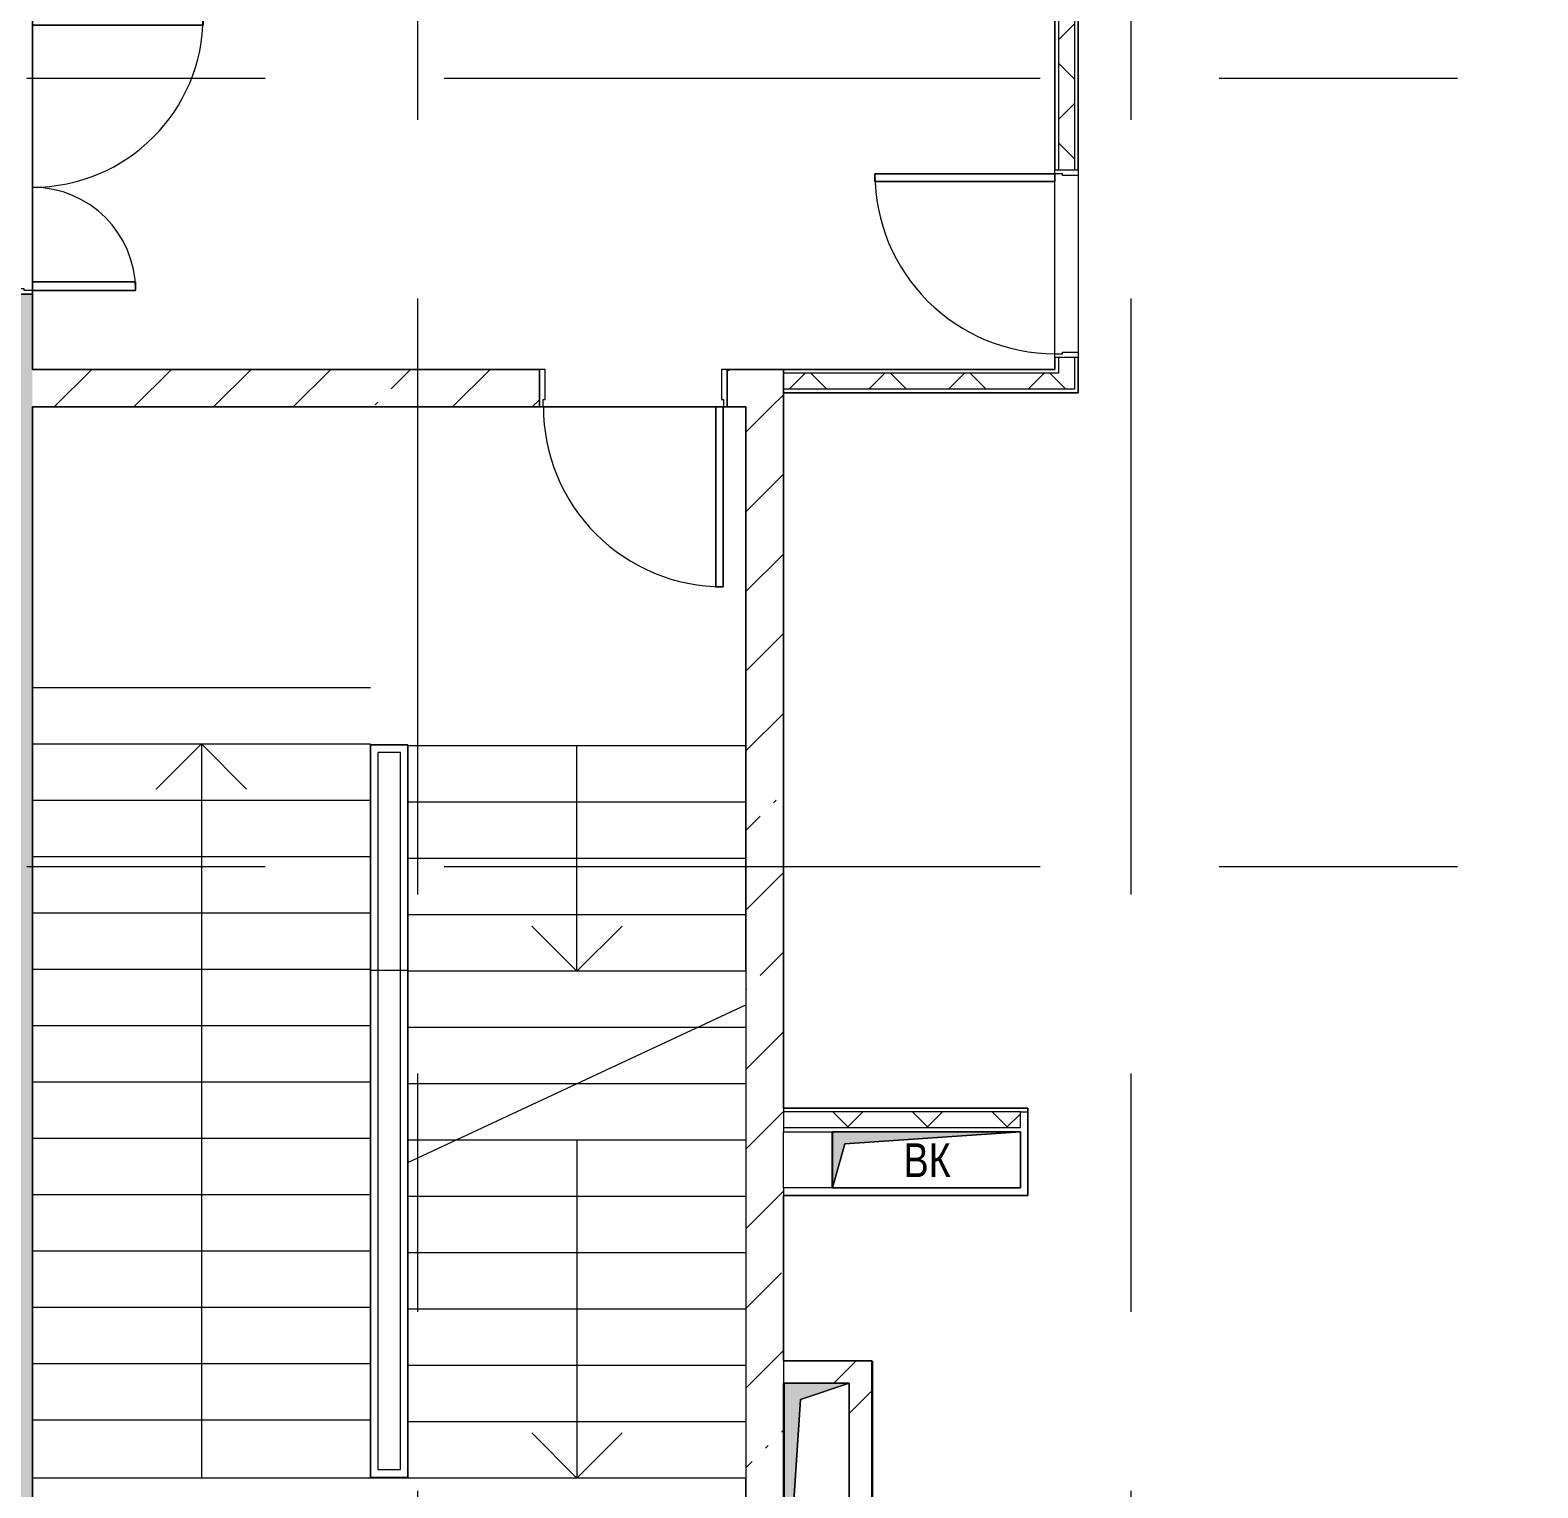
# Model space of a CAD drawing. Header units: millimetres. Extents: x 48966 to 155647, y -43515 to 26217.
# Drawn here: x 104469 to 112499, y -27590 to -19826 of the extents above; entities that cross this region are included whole.
import ezdxf

# ---------------------------------------------------------------- set-up
doc = ezdxf.new("R2010")
doc.units = ezdxf.units.MM
doc.linetypes.add('Осевые', pattern=[6350, 1270, -952.5, 3175, -952.5])
for name, color, linetype, lineweight in [('Двери', 7, 'Continuous', 9), ('Каркас_Импост', 7, 'Continuous', 9), ('Контуры', 7, 'Continuous', 9), ('Линии подступенков-1', 7, 'Continuous', 9), ('Линии свеса', 7, 'Continuous', 9), ('Марки вырезов', 7, 'Continuous', 9), ('Обобщенные модели', 7, 'Continuous', 9), ('Общие ребра', 7, 'Continuous', 9), ('Оси-2', 7, 'Осевые', 9), ('Панель', 7, 'Continuous', 9), ('Перекрытия', 7, 'Continuous', 9), ('Стены-1', 7, 'Continuous', 18), ('Типовые аннотации', 7, 'Continuous', 9), ('Черная _1 сплошная', 7, 'Continuous', 9), ('Штриховка разреза-1', 7, 'Continuous', 9), ('Элементы узлов', 7, 'Continuous', 9), ('Элементы узлов-1', 7, 'Continuous', 5)]:
    doc.layers.add(name, color=color, linetype=linetype, lineweight=lineweight)
doc.layers.add('Обобщенные модели-2', color=7, linetype='Continuous', lineweight=9, true_color=0xffbc79)
doc.styles.add('Arial', font='Arial.ttf', dxfattribs={"width": 0.8, "height": 180})
pattern_1 = [(45, (0, 0), (-502.8943, 502.8943), []), (45, (0, 762), (-502.8943, 502.8943), [])]
pattern_2 = [(45, (0, 0), (-212.132, 212.132), []), (135, (0, 0), (-212.132, -212.132), [])]
pattern_3 = [(45, (0, 0), (-424.264, 424.264), [600, -100, 20, -100]), (45, (0, 424), (-424.264, 424.264), [])]

# ---------------------------------------------------------------- blocks, each defined once
blk = doc.blocks.new('Дверь - Однопольная - ДВ1_21х10-6240621-План 5-го этажа на отм_ _12_600')
at = {"layer": 'Двери'}
for p, q in [((-439, 1058), (-479, 1058)), ((-479, 1058), (-479, 100)), ((-439, 100), (-439, 1058)), ((-479, 100), (-439, 100))]:
    blk.add_line(p, q, dxfattribs=at)
blk.add_arc((-479, 100), 958, 360, 90, dxfattribs=at)
at = {"layer": 'Каркас_Импост'}
for p, q in [((-480, 100), (-500, 100)), ((-500, 100), (-500, -100)), ((-480, 60), (-480, 100)), ((500, 100), (480, 100)), ((480, 100), (480, 60)), ((500, -100), (500, 100)), ((-470, 60), (-480, 60)), ((-470, -100), (-470, 60)), ((480, 60), (470, 60)), ((470, 60), (470, -100)), ((-500, -100), (-470, -100)), ((470, -100), (500, -100))]:
    blk.add_line(p, q, dxfattribs=at)
at = {"layer": 'Панель'}
for p, q in [((-479, 1058), (-439, 1058)), ((-479, 100), (-479, 1058)), ((-439, 1058), (-439, 100)), ((-439, 100), (-479, 100))]:
    blk.add_line(p, q, dxfattribs=at)
blk = doc.blocks.new('170_ОтверстиеПрямоугольноеВертикальное - 170_ОтверстиеПрямоугольноеВертикальное-5689262-План 5-го этажа на отм_ _12_600')
at = {"layer": 'Обобщенные модели'}
for p, q in [((-500, -150), (-500, 150)), ((-500, 150), (500, 150)), ((500, 150), (500, -150)), ((500, -150), (-500, -150))]:
    blk.add_line(p, q, dxfattribs=at)
blk = doc.blocks.new('170_ОтверстиеПрямоугольноеВертикальное - 170_ОтверстиеПрямоугольноеВертикальное-5689286-План 5-го этажа на отм_ _12_600')
at = {"layer": 'Обобщенные модели'}
for p, q in [((-173.7, -700), (-173.7, 700)), ((-173.7, 700), (173.7, 700)), ((173.7, 700), (173.7, -700)), ((173.7, -700), (-173.7, -700))]:
    blk.add_line(p, q, dxfattribs=at)
blk = doc.blocks.new('Дверь - Полуторная_001 - ДВ20_21-15-6256090-План 5-го этажа на отм_ _12_600')
at = {"layer": 'Двери'}
for p, q in [((-684, 1059), (-729, 1059)), ((-729, 1059), (-729, 150)), ((-684, 150), (-684, 1059)), ((684, 150), (684, 699)), ((684, 699), (729, 699)), ((729, 699), (729, 150)), ((-729, 150), (-684, 150)), ((729, 150), (684, 150))]:
    blk.add_line(p, q, dxfattribs=at)
for centre, radius, start, end in [((-729, 150), 909, 360, 90), ((729, 150), 549, 90, 180)]:
    blk.add_arc(centre, radius, start, end, dxfattribs=at)
at = {"layer": 'Каркас_Импост'}
for p, q in [((-730, 150), (-750, 150)), ((-750, 150), (-750, -150)), ((-730, 105), (-730, 150)), ((-720, 105), (-730, 105)), ((-720, -150), (-720, 105)), ((730, 105), (720, 105)), ((720, 105), (720, -150)), ((750, 150), (730, 150)), ((730, 150), (730, 105)), ((750, -150), (750, 150)), ((-750, -150), (-720, -150)), ((720, -150), (750, -150))]:
    blk.add_line(p, q, dxfattribs=at)
at = {"layer": 'Панель'}
for p, q in [((-729, 1059), (-684, 1059)), ((-729, 150), (-729, 1059)), ((-684, 1059), (-684, 150)), ((684, 699), (684, 150)), ((729, 699), (684, 699)), ((729, 150), (729, 699)), ((-684, 150), (-729, 150)), ((684, 150), (729, 150))]:
    blk.add_line(p, q, dxfattribs=at)
blk = doc.blocks.new('Дверь - Однопольная - ДВ14__21х10-6804469-План 5-го этажа на отм_ _12_600')
at = {"layer": 'Двери'}
for p, q in [((-479, -62.5), (-439, -62.5)), ((-479, -1020.5), (-479, -62.5)), ((-439, -62.5), (-439, -1020.5)), ((-439, -1020.5), (-479, -1020.5))]:
    blk.add_line(p, q, dxfattribs=at)
blk.add_arc((-479, -62.5), 958, 270, 0, dxfattribs=at)
at = {"layer": 'Каркас_Импост'}
for p, q in [((-500, 62.5), (-470, 62.5)), ((-500, -62.5), (-500, 62.5)), ((-470, 62.5), (-470, -22.5)), ((470, 62.5), (500, 62.5)), ((470, -22.5), (470, 62.5)), ((500, 62.5), (500, -62.5)), ((-480, -62.5), (-500, -62.5)), ((-480, -22.5), (-480, -62.5)), ((-470, -22.5), (-480, -22.5)), ((480, -22.5), (470, -22.5)), ((480, -62.5), (480, -22.5)), ((500, -62.5), (480, -62.5))]:
    blk.add_line(p, q, dxfattribs=at)
at = {"layer": 'Панель'}
for p, q in [((-439, -62.5), (-479, -62.5)), ((-479, -62.5), (-479, -1020.5)), ((-439, -1020.5), (-439, -62.5)), ((-479, -1020.5), (-439, -1020.5))]:
    blk.add_line(p, q, dxfattribs=at)

msp = doc.modelspace()

# ---------------------------------------------------------------- hatches: boundary and pattern name
at = {"layer": 'Штриховка разреза-1'}
h = msp.add_hatch(dxfattribs=at)
h.set_pattern_fill('FP_2', color=256, style=0, pattern_type=2)
h.set_pattern_definition(pattern_3)
h.paths.add_polyline_path([(104181.6, -31381.9), (104481.6, -31381.9), (104481.6, -30957.9), (104181.6, -30957.9), (104181.6, -31380.9)], flags=0)
h.paths.add_polyline_path([(104181.6, -29957.9), (104481.6, -29957.9), (104481.6, -21232.9), (104181.6, -21232.9), (104181.6, -29890.4)], flags=0)
h.paths.add_polyline_path([(104181.6, -19732.9), (104481.6, -19732.9), (104481.6, 9367.1), (104181.6, 9367.1), (104181.6, -18952.3)], flags=0)
h.paths.add_polyline_path([(104181.6, 10867.1), (104481.6, 10867.1), (104481.6, 23867.1), (104181.6, 23867.1), (104181.6, 11567.1)], flags=0)
h = msp.add_hatch(dxfattribs=at)
h.set_pattern_fill('FP_3', color=256, style=0, pattern_type=2)
h.set_pattern_definition(pattern_2)
h.paths.add_polyline_path([(110031.6, -21652.9), (110031.6, -21570.4), (109946.6, -21570.4), (109946.6, -21652.9)], flags=0)
h.paths.add_polyline_path([(110031.6, -20570.4), (110031.6, -18837.9), (109946.6, -18837.9), (109946.6, -20570.4)], flags=0)
h = msp.add_hatch(dxfattribs=at)
h.set_pattern_fill('FP_2', color=256, style=0, pattern_type=2)
h.set_pattern_definition(pattern_3)
h.paths.add_polyline_path([(108227.2, -21832.9), (108481.6, -21832.9), (108481.6, -21632.9), (108181.6, -21632.9), (108181.6, -21832.9)], flags=0)
h.paths.add_polyline_path([(107181.6, -21832.9), (107181.6, -21632.9), (104481.6, -21632.9), (104483.6, -21832.9), (104895.4, -21832.9)], flags=0)
h = msp.add_hatch(dxfattribs=at)
h.set_pattern_fill('FP_3', color=256, style=0, pattern_type=2)
h.set_pattern_definition(pattern_2)
h.paths.add_polyline_path([(109893, -21737.9), (110031.6, -21737.9), (110031.6, -21652.9), (108481.6, -21652.9), (108481.6, -21737.9)], flags=0)
h = msp.add_hatch(dxfattribs=at)
h.set_pattern_fill('FP_2', color=256, style=0, pattern_type=2)
h.set_pattern_definition(pattern_3)
h.paths.add_polyline_path([(108481.6, -29332.9), (108481.6, -21832.9), (108281.6, -21832.9), (108281.6, -29332.9)], flags=0)
h = msp.add_hatch(dxfattribs=at)
h.set_pattern_fill('FP_3', color=256, style=0, pattern_type=2)
h.set_pattern_definition(pattern_2)
h.paths.add_polyline_path([(108481.6, -25672.9), (109742.9, -25672.9), (109742.9, -25587.9), (108481.6, -25587.9)], flags=0)
h = msp.add_hatch(dxfattribs=at)
h.set_pattern_fill('FP_4', color=256, style=0, pattern_type=2)
h.set_pattern_definition(pattern_1)
h.paths.add_polyline_path([(108831.5, -27032.7), (108951.5, -27032.7), (108951.5, -26912.7), (108481.6, -26912.7), (108481.6, -27032.7)], flags=0)
h = msp.add_hatch(dxfattribs=at)
h.set_pattern_fill('FP_4', color=256, style=0, pattern_type=2)
h.set_pattern_definition(pattern_1)
h.paths.add_polyline_path([(108951.5, -28432.7), (108951.5, -27032.7), (108831.5, -27032.7), (108831.5, -28432.7)], flags=0)
at = {"layer": 'Элементы узлов-1'}
for points in [[(108742.9, -25992.9), (108807.9, -25757.9), (109733.4, -25692.9), (108742.9, -25692.9)], [(108484.2, -28432.7), (108571.6, -27120.1), (108831.5, -27032.7), (108484.2, -27032.7), (108484.2, -28085.4)]]:
    msp.add_hatch(color=256, dxfattribs=at).paths.add_polyline_path(points, flags=0)

# ---------------------------------------------------------------- linework, layer by layer
at = {"layer": 'Контуры'}
for p, q in [((104481.6, -21832.9), (104481.6, -23327.5)), ((108281.6, -21832.9), (104481.6, -21832.9)), ((104481.6, -21832.9), (104481.6, -23327.5)), ((108281.6, -21832.9), (104481.6, -21832.9)), ((104481.6, -21832.9), (104481.6, -23327.5)), ((108281.6, -21832.9), (104481.6, -21832.9)), ((104481.6, -21832.9), (104481.6, -23632.9)), ((108281.6, -21832.9), (104481.6, -21832.9)), ((108281.6, -23637.9), (108281.6, -21832.9)), ((108281.6, -23637.9), (108281.6, -21832.9)), ((108281.6, -23637.9), (108281.6, -21832.9)), ((108281.6, -23637.9), (108281.6, -21832.9)), ((104481.6, -23032.9), (104481.6, -24832.9)), ((108281.6, -24837.9), (108281.6, -23032.9)), ((104481.6, -23327.9), (106281.6, -23327.9)), ((104481.6, -23327.9), (106281.6, -23327.9)), ((104481.6, -27227.9), (104481.6, -23327.9)), ((104481.6, -27227.9), (104481.6, -23327.9)), ((104481.6, -27227.9), (104481.6, -23327.9)), ((104481.6, -27532.9), (104481.6, -23632.9)), ((106281.6, -23632.9), (106481.6, -23632.9)), ((106281.6, -27532.9), (106281.6, -23632.9)), ((106481.6, -23632.9), (106481.6, -23637.9)), ((108281.6, -23637.9), (106481.6, -23637.9)), ((108281.6, -23637.9), (106481.6, -23637.9)), ((108281.6, -23637.9), (106481.6, -23637.9)), ((108281.6, -23637.9), (106481.6, -23637.9)), ((106481.6, -23637.9), (106481.6, -25857.6)), ((106481.6, -23637.9), (106481.6, -27537.9)), ((106481.6, -23637.9), (106481.6, -27537.9)), ((106481.6, -23637.9), (106481.6, -27537.9)), ((108281.6, -23637.9), (108281.6, -25018.2)), ((108281.6, -23637.9), (108281.6, -27537.9)), ((108281.6, -23637.9), (108281.6, -27537.9)), ((108281.6, -23637.9), (108281.6, -27537.9)), ((104481.6, -29332.9), (104481.6, -24832.9)), ((106281.6, -24832.9), (106481.6, -24832.9)), ((106281.6, -27537.9), (106281.6, -24832.9)), ((106481.6, -24832.9), (106481.6, -24837.9)), ((108281.6, -24837.9), (106481.6, -24837.9)), ((106481.6, -24837.9), (106481.6, -27537.9)), ((108281.6, -24837.9), (108281.6, -27537.9)), ((104481.6, -27227.9), (104481.6, -29332.9)), ((104481.6, -27227.9), (104481.6, -29332.9)), ((104481.6, -27227.9), (104481.6, -29332.9)), ((104481.6, -27227.9), (106281.6, -27227.9)), ((104481.6, -27227.9), (106281.6, -27227.9)), ((104481.6, -27227.9), (106281.6, -27227.9)), ((104481.6, -27532.9), (104481.6, -29332.9)), ((106281.6, -27537.9), (106281.6, -27532.9)), ((106481.6, -27537.9), (106281.6, -27537.9)), ((108281.6, -27537.9), (106481.6, -27537.9)), ((108281.6, -27537.9), (106481.6, -27537.9)), ((108281.6, -29332.9), (108281.6, -27537.9)), ((108281.6, -29332.9), (108281.6, -27537.9)), ((108281.6, -29332.9), (108281.6, -27537.9)), ((108281.6, -29332.9), (108281.6, -27537.9))]:
    msp.add_line(p, q, dxfattribs=at)
at = {"layer": 'Линии подступенков-1'}
for p, q in [((104481.6, -23327.9), (106281.6, -23327.9)), ((104481.6, -23327.9), (106281.6, -23327.9)), ((104481.6, -23627.9), (106281.6, -23627.9)), ((104481.6, -23627.9), (106281.6, -23627.9)), ((104481.6, -23627.9), (106281.6, -23627.9)), ((108281.6, -23637.9), (106481.6, -23637.9)), ((108281.6, -23637.9), (106481.6, -23637.9)), ((108281.6, -23637.9), (106481.6, -23637.9)), ((108281.6, -23637.9), (106481.6, -23637.9)), ((104481.6, -23927.9), (106281.6, -23927.9)), ((104481.6, -23927.9), (106281.6, -23927.9)), ((104481.6, -23927.9), (106281.6, -23927.9)), ((108281.6, -23937.9), (106481.6, -23937.9)), ((108281.6, -23937.9), (106481.6, -23937.9)), ((108281.6, -23937.9), (106481.6, -23937.9)), ((108281.6, -23937.9), (106481.6, -23937.9)), ((104481.6, -24227.9), (106281.6, -24227.9)), ((104481.6, -24227.9), (106281.6, -24227.9)), ((104481.6, -24227.9), (106281.6, -24227.9)), ((108281.6, -24237.9), (106481.6, -24237.9)), ((108281.6, -24237.9), (106481.6, -24237.9)), ((108281.6, -24237.9), (106481.6, -24237.9)), ((108281.6, -24237.9), (106481.6, -24237.9)), ((104481.6, -24527.9), (106281.6, -24527.9)), ((104481.6, -24527.9), (106281.6, -24527.9)), ((104481.6, -24527.9), (106281.6, -24527.9)), ((108281.6, -24537.9), (106481.6, -24537.9)), ((108281.6, -24537.9), (106481.6, -24537.9)), ((108281.6, -24537.9), (106481.6, -24537.9)), ((108281.6, -24537.9), (106481.6, -24537.9)), ((104481.6, -24827.9), (106281.6, -24827.9)), ((104481.6, -24827.9), (106281.6, -24827.9)), ((104481.6, -24827.9), (106281.6, -24827.9)), ((108281.6, -24837.9), (106481.6, -24837.9)), ((108281.6, -24837.9), (106481.6, -24837.9)), ((108281.6, -24837.9), (106481.6, -24837.9)), ((108281.6, -24837.9), (106481.6, -24837.9)), ((108281.6, -24837.9), (106481.6, -24837.9)), ((104481.6, -25127.9), (106281.6, -25127.9)), ((104481.6, -25127.9), (106281.6, -25127.9)), ((104481.6, -25127.9), (106281.6, -25127.9)), ((108025, -25137.9), (106481.6, -25137.9)), ((108281.6, -25137.9), (106481.6, -25137.9)), ((108281.6, -25137.9), (106481.6, -25137.9)), ((108281.6, -25137.9), (106481.6, -25137.9)), ((108281.6, -25137.9), (106481.6, -25137.9)), ((104481.6, -25427.9), (106281.6, -25427.9)), ((104481.6, -25427.9), (106281.6, -25427.9)), ((104481.6, -25427.9), (106281.6, -25427.9)), ((107381.6, -25437.9), (106481.6, -25437.9)), ((108281.6, -25437.9), (106481.6, -25437.9)), ((108281.6, -25437.9), (106481.6, -25437.9)), ((108281.6, -25437.9), (106481.6, -25437.9)), ((108281.6, -25437.9), (106481.6, -25437.9)), ((104481.6, -25727.9), (106281.6, -25727.9)), ((104481.6, -25727.9), (106281.6, -25727.9)), ((104481.6, -25727.9), (106281.6, -25727.9)), ((106738.3, -25737.9), (106481.6, -25737.9)), ((108281.6, -25737.9), (106481.6, -25737.9)), ((108281.6, -25737.9), (106481.6, -25737.9)), ((108281.6, -25737.9), (106481.6, -25737.9)), ((108281.6, -25737.9), (106481.6, -25737.9)), ((104481.6, -26027.9), (106281.6, -26027.9)), ((104481.6, -26027.9), (106281.6, -26027.9)), ((104481.6, -26027.9), (106281.6, -26027.9)), ((108281.6, -26037.9), (106481.6, -26037.9)), ((108281.6, -26037.9), (106481.6, -26037.9)), ((108281.6, -26037.9), (106481.6, -26037.9)), ((108281.6, -26037.9), (106481.6, -26037.9)), ((104481.6, -26327.9), (106281.6, -26327.9)), ((104481.6, -26327.9), (106281.6, -26327.9)), ((104481.6, -26327.9), (106281.6, -26327.9)), ((108281.6, -26337.9), (106481.6, -26337.9)), ((108281.6, -26337.9), (106481.6, -26337.9)), ((108281.6, -26337.9), (106481.6, -26337.9)), ((108281.6, -26337.9), (106481.6, -26337.9)), ((104481.6, -26627.9), (106281.6, -26627.9)), ((104481.6, -26627.9), (106281.6, -26627.9)), ((104481.6, -26627.9), (106281.6, -26627.9)), ((108281.6, -26637.9), (106481.6, -26637.9)), ((108281.6, -26637.9), (106481.6, -26637.9)), ((108281.6, -26637.9), (106481.6, -26637.9)), ((108281.6, -26637.9), (106481.6, -26637.9)), ((104481.6, -26927.9), (106281.6, -26927.9)), ((104481.6, -26927.9), (106281.6, -26927.9)), ((104481.6, -26927.9), (106281.6, -26927.9)), ((108281.6, -26937.9), (106481.6, -26937.9)), ((108281.6, -26937.9), (106481.6, -26937.9)), ((108281.6, -26937.9), (106481.6, -26937.9)), ((108281.6, -26937.9), (106481.6, -26937.9)), ((104481.6, -27227.9), (106281.6, -27227.9)), ((104481.6, -27227.9), (106281.6, -27227.9)), ((104481.6, -27227.9), (106281.6, -27227.9)), ((108281.6, -27237.9), (106481.6, -27237.9)), ((108281.6, -27237.9), (106481.6, -27237.9)), ((108281.6, -27237.9), (106481.6, -27237.9)), ((108281.6, -27237.9), (106481.6, -27237.9)), ((108281.6, -27537.9), (106481.6, -27537.9)), ((108281.6, -27537.9), (106481.6, -27537.9)), ((108281.6, -27537.9), (106481.6, -27537.9)), ((108281.6, -27537.9), (106481.6, -27537.9))]:
    msp.add_line(p, q, dxfattribs=at)
at = {"layer": 'Линии свеса'}
for p, q in [((104481.6, -23627.9), (106281.6, -23627.9)), ((104481.6, -23627.9), (106281.6, -23627.9)), ((104481.6, -23627.9), (106281.6, -23627.9)), ((104481.6, -23927.9), (106281.6, -23927.9)), ((104481.6, -23927.9), (106281.6, -23927.9)), ((104481.6, -23927.9), (106281.6, -23927.9)), ((108281.6, -23937.9), (106481.6, -23937.9)), ((108281.6, -23937.9), (106481.6, -23937.9)), ((108281.6, -23937.9), (106481.6, -23937.9)), ((108281.6, -23937.9), (106481.6, -23937.9)), ((104481.6, -24227.9), (106281.6, -24227.9)), ((104481.6, -24227.9), (106281.6, -24227.9)), ((104481.6, -24227.9), (106281.6, -24227.9)), ((108281.6, -24237.9), (106481.6, -24237.9)), ((108281.6, -24237.9), (106481.6, -24237.9)), ((108281.6, -24237.9), (106481.6, -24237.9)), ((108281.6, -24237.9), (106481.6, -24237.9)), ((104481.6, -24527.9), (106281.6, -24527.9)), ((104481.6, -24527.9), (106281.6, -24527.9)), ((104481.6, -24527.9), (106281.6, -24527.9)), ((108281.6, -24537.9), (106481.6, -24537.9)), ((108281.6, -24537.9), (106481.6, -24537.9)), ((108281.6, -24537.9), (106481.6, -24537.9)), ((108281.6, -24537.9), (106481.6, -24537.9)), ((104481.6, -24827.9), (106281.6, -24827.9)), ((104481.6, -24827.9), (106281.6, -24827.9)), ((104481.6, -24827.9), (106281.6, -24827.9)), ((108281.6, -24837.9), (106481.6, -24837.9)), ((108281.6, -24837.9), (106481.6, -24837.9)), ((108281.6, -24837.9), (106481.6, -24837.9)), ((108281.6, -24837.9), (106481.6, -24837.9)), ((104481.6, -25127.9), (106281.6, -25127.9)), ((104481.6, -25127.9), (106281.6, -25127.9)), ((104481.6, -25127.9), (106281.6, -25127.9)), ((108025, -25137.9), (106481.6, -25137.9)), ((108281.6, -25137.9), (106481.6, -25137.9)), ((108281.6, -25137.9), (106481.6, -25137.9)), ((108281.6, -25137.9), (106481.6, -25137.9)), ((108281.6, -25137.9), (106481.6, -25137.9)), ((104481.6, -25427.9), (106281.6, -25427.9)), ((104481.6, -25427.9), (106281.6, -25427.9)), ((104481.6, -25427.9), (106281.6, -25427.9)), ((107381.6, -25437.9), (106481.6, -25437.9)), ((108281.6, -25437.9), (106481.6, -25437.9)), ((108281.6, -25437.9), (106481.6, -25437.9)), ((108281.6, -25437.9), (106481.6, -25437.9)), ((108281.6, -25437.9), (106481.6, -25437.9)), ((104481.6, -25727.9), (106281.6, -25727.9)), ((104481.6, -25727.9), (106281.6, -25727.9)), ((104481.6, -25727.9), (106281.6, -25727.9)), ((106738.3, -25737.9), (106481.6, -25737.9)), ((108281.6, -25737.9), (106481.6, -25737.9)), ((108281.6, -25737.9), (106481.6, -25737.9)), ((108281.6, -25737.9), (106481.6, -25737.9)), ((108281.6, -25737.9), (106481.6, -25737.9)), ((104481.6, -26027.9), (106281.6, -26027.9)), ((104481.6, -26027.9), (106281.6, -26027.9)), ((104481.6, -26027.9), (106281.6, -26027.9)), ((108281.6, -26037.9), (106481.6, -26037.9)), ((108281.6, -26037.9), (106481.6, -26037.9)), ((108281.6, -26037.9), (106481.6, -26037.9)), ((108281.6, -26037.9), (106481.6, -26037.9)), ((104481.6, -26327.9), (106281.6, -26327.9)), ((104481.6, -26327.9), (106281.6, -26327.9)), ((104481.6, -26327.9), (106281.6, -26327.9)), ((108281.6, -26337.9), (106481.6, -26337.9)), ((108281.6, -26337.9), (106481.6, -26337.9)), ((108281.6, -26337.9), (106481.6, -26337.9)), ((108281.6, -26337.9), (106481.6, -26337.9)), ((104481.6, -26627.9), (106281.6, -26627.9)), ((104481.6, -26627.9), (106281.6, -26627.9)), ((104481.6, -26627.9), (106281.6, -26627.9)), ((108281.6, -26637.9), (106481.6, -26637.9)), ((108281.6, -26637.9), (106481.6, -26637.9)), ((108281.6, -26637.9), (106481.6, -26637.9)), ((108281.6, -26637.9), (106481.6, -26637.9)), ((104481.6, -26927.9), (106281.6, -26927.9)), ((104481.6, -26927.9), (106281.6, -26927.9)), ((104481.6, -26927.9), (106281.6, -26927.9)), ((108281.6, -26937.9), (106481.6, -26937.9)), ((108281.6, -26937.9), (106481.6, -26937.9)), ((108281.6, -26937.9), (106481.6, -26937.9)), ((108281.6, -26937.9), (106481.6, -26937.9)), ((108281.6, -27237.9), (106481.6, -27237.9)), ((108281.6, -27237.9), (106481.6, -27237.9)), ((108281.6, -27237.9), (106481.6, -27237.9)), ((108281.6, -27237.9), (106481.6, -27237.9))]:
    msp.add_line(p, q, dxfattribs=at)
at = {"layer": 'Марки вырезов'}
msp.add_line((106481.6, -25857.6), (108281.6, -25018.2), dxfattribs=at)
at = {"layer": 'Обобщенные модели-2'}
for p, q in [((109740.3, -25692.9), (108742.9, -25692.9)), ((108742.9, -25692.9), (108742.9, -25992.9)), ((108742.9, -25992.9), (109740.3, -25992.9)), ((108484.2, -27032.9), (108484.2, -28432.7))]:
    msp.add_line(p, q, dxfattribs=at)
at = {"layer": 'Общие ребра'}
for p, q in [((109926.6, -18857.9), (109926.6, -20570.4)), ((109946.6, -18857.9), (109946.6, -20570.4)), ((110031.6, -18857.9), (110031.6, -20570.4)), ((110051.6, -20570.4), (110051.6, -18859.9)), ((109926.6, -21570.4), (109926.6, -21630.9)), ((109946.6, -21570.4), (109946.6, -21632.9)), ((110031.6, -21570.4), (110031.6, -21632.9)), ((110051.6, -21632.9), (110051.6, -21570.4)), ((107181.6, -21632.9), (104484, -21632.9)), ((108481.6, -21632.9), (108181.6, -21632.9)), ((108481.6, -21652.9), (108481.6, -21632.9)), ((108481.6, -21632.9), (108481.6, -21652.9)), ((108481.6, -21737.9), (108481.6, -21652.9)), ((109946.6, -21652.9), (108481.6, -21652.9)), ((108481.6, -21652.9), (108481.6, -21737.9)), ((109946.6, -21632.9), (109946.6, -21652.9)), ((110031.6, -21632.9), (110031.6, -21652.9)), ((110031.6, -21652.9), (110031.6, -21737.9)), ((110051.6, -21737.9), (110051.6, -21632.9)), ((108481.6, -21757.9), (108481.6, -21737.9)), ((110031.6, -21737.9), (108481.6, -21737.9)), ((108481.6, -21737.9), (108481.6, -21757.9)), ((104481.6, -29332.9), (104481.6, -21832.9)), ((104481.6, -21832.9), (104481.6, -29332.9)), ((104483.6, -21832.9), (107181.6, -21832.9)), ((108181.6, -21832.9), (108281.6, -21832.9)), ((108481.6, -25567.9), (108481.6, -25587.9)), ((109742.9, -25587.9), (108481.6, -25587.9)), ((108481.6, -25587.9), (108481.6, -25672.9)), ((109742.9, -25587.9), (109782.9, -25587.9)), ((109742.9, -25672.9), (109742.9, -25587.9)), ((109742.9, -25672.9), (108481.6, -25672.9)), ((108481.6, -25672.9), (108481.6, -25692.9)), ((108481.6, -25992.9), (108481.6, -26032.9)), ((108481.6, -26912.7), (108481.6, -27032.7))]:
    msp.add_line(p, q, dxfattribs=at)
at = {"layer": 'Оси-2'}
for p, q in [((106531.6, 25417.1), (106531.6, -41737.8)), ((110331.6, 25417.1), (110331.6, -41737.8)), ((150171.6, -20082.9), (50565.6, -20082.9)), ((150171.6, -24282.9), (50565.6, -24282.9))]:
    msp.add_line(p, q, dxfattribs=at)
at = {"layer": 'Перекрытия'}
for p, q in [((109926.6, -21632.9), (109926.6, -18047.9)), ((110051.6, -18857.9), (110051.6, -21757.9)), ((104481.6, -19332.9), (104481.6, -21632.9)), ((104481.6, -21232.9), (104481.6, -19732.9)), ((104181.6, -21232.9), (104481.6, -21232.9)), ((104481.6, -21632.9), (107181.6, -21632.9)), ((107181.6, -21632.9), (107181.6, -21832.9)), ((108181.6, -21832.9), (108181.6, -21632.9)), ((108181.6, -21632.9), (109926.6, -21632.9)), ((110051.6, -21757.9), (108481.6, -21757.9)), ((108481.6, -21757.9), (108481.6, -25567.9)), ((107181.6, -21832.9), (108181.6, -21832.9)), ((108481.6, -25567.9), (109782.9, -25567.9)), ((109782.9, -25567.9), (109782.9, -26032.9)), ((108740.3, -25992.9), (108740.3, -25692.9)), ((108740.3, -25692.9), (109740.3, -25692.9)), ((109740.3, -25992.9), (108740.3, -25992.9)), ((109782.9, -26032.9), (108481.6, -26032.9)), ((108481.6, -26032.9), (108481.6, -26912.7)), ((108481.6, -26912.7), (108951.5, -26912.7)), ((108951.5, -26912.7), (108951.5, -28552.7)), ((108481.6, -27032.9), (108484.4, -27032.9))]:
    msp.add_line(p, q, dxfattribs=at)
at = {"layer": 'Стены-1'}
for p, q in [((109926.6, -20570.4), (110051.6, -20570.4)), ((104481.6, -21232.9), (104181.6, -21232.9)), ((104481.6, -21632.9), (104481.6, -21232.9)), ((104482, -21232.9), (104482, -21632.9)), ((104484, -21232.9), (104482, -21232.9)), ((104484, -21630.9), (104484, -21232.9)), ((110051.6, -21570.4), (109926.6, -21570.4)), ((104484, -21632.9), (104481.6, -21632.9)), ((104482, -21632.9), (104484, -21632.9)), ((107181.6, -21832.9), (107181.6, -21632.9)), ((108181.6, -21632.9), (108181.6, -21832.9)), ((109926.6, -21632.9), (108481.6, -21632.9)), ((109926.6, -21630.9), (109926.6, -21632.9)), ((108481.6, -21832.9), (108481.6, -21757.9)), ((108481.6, -21757.9), (110051.6, -21757.9)), ((110051.6, -21757.9), (110051.6, -21737.9)), ((104481.6, -21832.9), (104483.6, -21832.9)), ((104483.6, -21832.9), (104481.6, -21832.9)), ((104483.6, -29330.9), (104483.6, -21834.9)), ((108281.6, -21832.9), (108281.6, -29332.9)), ((108481.6, -25567.9), (108481.6, -21832.9)), ((109742.9, -25567.9), (108481.6, -25567.9)), ((109782.9, -25567.9), (109742.9, -25567.9)), ((109782.9, -25587.9), (109782.9, -25567.9)), ((109782.9, -26032.9), (109782.9, -25587.9)), ((108481.6, -25692.9), (109742.9, -25692.9)), ((108481.6, -25992.9), (108481.6, -25692.9)), ((109742.9, -25692.9), (109742.9, -25992.9)), ((109742.9, -25992.9), (108481.6, -25992.9)), ((108481.6, -26032.9), (109742.9, -26032.9)), ((108481.6, -26912.7), (108481.6, -26032.9)), ((109742.9, -26032.9), (109782.9, -26032.9)), ((108951.5, -26912.7), (108481.6, -26912.7)), ((108951.5, -27032.7), (108951.5, -26912.7)), ((108951.5, -26912.8), (108951.5, -28552.7)), ((108956.5, -28557.7), (108956.5, -26912.7)), ((108481.6, -27032.7), (108831.5, -27032.7)), ((108481.6, -28432.7), (108481.6, -27032.7)), ((108831.5, -27032.7), (108831.5, -28432.7)), ((108951.5, -28432.7), (108951.5, -27032.7))]:
    msp.add_line(p, q, dxfattribs=at)
at = {"layer": 'Черная _1 сплошная'}
for p, q in [((105381.6, -23627.9), (105141.2, -23868.3)), ((105381.6, -23627.9), (105381.6, -27537.9)), ((105381.6, -23627.9), (105622, -23868.3)), ((106281.6, -23632.9), (106281.6, -27532.9)), ((106481.6, -23632.9), (106281.6, -23632.9)), ((106281.6, -23632.9), (106281.6, -27532.9)), ((106481.6, -23632.9), (106281.6, -23632.9)), ((106281.6, -23632.9), (106281.6, -27532.9)), ((106481.6, -23632.9), (106281.6, -23632.9)), ((106321.6, -23672.9), (106321.6, -27492.9)), ((106441.6, -23672.9), (106321.6, -23672.9)), ((106441.6, -27492.9), (106441.6, -23672.9)), ((106481.6, -27532.9), (106481.6, -23632.9)), ((106481.6, -27532.9), (106481.6, -23632.9)), ((106481.6, -27532.9), (106481.6, -23632.9)), ((107381.6, -24837.9), (107381.6, -23637.9)), ((107381.6, -24837.9), (107141.2, -24597.5)), ((107381.6, -24837.9), (107622, -24597.5)), ((107381.6, -25737.9), (107381.6, -27537.9)), ((107381.6, -27537.9), (107141.2, -27297.5)), ((107381.6, -27537.9), (107622, -27297.5)), ((106681.6, -27537.9), (104481.6, -27537.9)), ((106281.6, -27532.9), (106481.6, -27532.9)), ((106281.6, -27532.9), (106481.6, -27532.9)), ((106281.6, -27532.9), (106481.6, -27532.9)), ((106321.6, -27492.9), (106441.6, -27492.9))]:
    msp.add_line(p, q, dxfattribs=at)
at = {"layer": 'Элементы узлов'}
for p, q in [((109742.9, -25692.9), (108742.9, -25692.9)), ((108742.9, -25692.9), (108742.9, -25992.9)), ((109742.9, -25692.9), (108807.9, -25757.9)), ((108807.9, -25757.9), (109742.9, -25692.9)), ((109742.9, -25992.9), (109742.9, -25692.9)), ((108807.9, -25757.9), (108742.9, -25992.9)), ((108742.9, -25992.9), (108807.9, -25757.9)), ((108742.9, -25992.9), (109742.9, -25992.9)), ((108831.5, -27032.7), (108484.2, -27032.7)), ((108484.2, -27032.7), (108484.2, -28432.7)), ((108831.5, -27032.7), (108571.6, -27120.1)), ((108571.6, -27120.1), (108831.5, -27032.7)), ((108831.5, -28432.7), (108831.5, -27032.7)), ((108571.6, -27120.1), (108484.2, -28432.7)), ((108484.2, -28432.7), (108571.6, -27120.1))]:
    msp.add_line(p, q, dxfattribs=at)

# ---------------------------------------------------------------- block references
at = {"layer": 'Двери'}
for name, p, rotation in [('Дверь - Полуторная_001 - ДВ20_21-15-6256090-План 5-го этажа на отм_ _12_600', (104331.6, -20482.9), 269.9999999999999), ('Дверь - Однопольная - ДВ14__21х10-6804469-План 5-го этажа на отм_ _12_600', (109989.1, -21070.4), 270), ('Дверь - Однопольная - ДВ1_21х10-6240621-План 5-го этажа на отм_ _12_600', (107681.6, -21732.9), 180)]:
    msp.add_blockref(name, p, dxfattribs=dict(at, rotation=rotation))
at = {"layer": 'Элементы узлов'}
for name, p in [('170_ОтверстиеПрямоугольноеВертикальное - 170_ОтверстиеПрямоугольноеВертикальное-5689262-План 5-го этажа на отм_ _12_600', (109242.9, -25842.9)), ('170_ОтверстиеПрямоугольноеВертикальное - 170_ОтверстиеПрямоугольноеВертикальное-5689286-План 5-го этажа на отм_ _12_600', (108657.9, -27732.7))]:
    msp.add_blockref(name, p, dxfattribs=at)

# ---------------------------------------------------------------- texts
at = {"layer": 'Типовые аннотации', "insert": (109120.7, -25754.9), "char_height": 180, "width": 307.848, "attachment_point": 1, "style": 'Arial'}
msp.add_mtext('ВК', dxfattribs=at)

doc.saveas('drawing.dxf')
